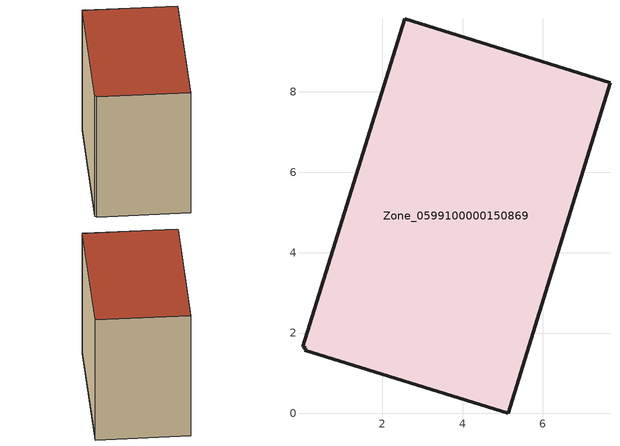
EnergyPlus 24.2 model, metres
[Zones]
Zone_0599100000150869
 floor ground (C_G): 0.1,1.63 0.02,1.66 2.56,9.82 7.67,8.23 5.14,0 0.08,1.56 z0
 wall outside (C_F): 5.14,0 7.67,8.23 2.56,9.82 0.02,1.66 0.1,1.63 0.08,1.56 5.14,0 z0:8.17
 roof outside (C_R): 0.1,1.63 0.08,1.56 5.14,0 7.67,8.23 2.56,9.82 0.02,1.66 z8.17
[BUILDING]
Pand.0599100000150869: North Axis=0; Terrain=City; Loads Convergence Tolerance Value=0.04; Temperature Convergence Tolerance Value=0.4; Solar Distribution=FullExterior; Maximum Number of Warmup Days=25; Minimum Number of Warmup Days=1
[Site:Location]
Rotterdam.The.Hague.AP_ZH_NLD Design_Conditions: Latitude=51.96; Longitude=4.45; Time Zone=1; Elevation=-4.5
[SITE:GROUNDTEMPERATURE:BUILDINGSURFACE]
18, 18, 18, 18, 18, 18, 18, 18, 18, 18, 18, 18
[MATERIAL] Thermal Absorptance=0.9; Solar Absorptance=0.7; Visible Absorptance=0.7
Name | Roughness | Thickness | Conductivity | Density | Specific Heat
G.TI.1975-1991 | MediumSmooth | 0.15 | 0.288461 | 540 | 1210
F.TI.1975-1991 | Rough | 0.3 | 0.230769 | 1920 | 840
R.TI.1975-1991 | MediumRough | 0.2 | 0.153846 | 1500 | 1000
[CONSTRUCTION]
C_G: G.TI.1975-1991
C_F: F.TI.1975-1991
C_R: R.TI.1975-1991
[ZONE]
Zone_0599100000150869: Type=1; Multiplier=1; Ceiling Height=Autocalculate; Volume=Autocalculate; Floor Area=autocalculate; Part of Total Floor Area=Yes
[ZONEINFILTRATION:DESIGNFLOWRATE]
Infil_Zone_0599100000150869: Zone or ZoneList or Space or SpaceList=Zone_0599100000150869; Schedule=AlwaysOn; Design Flow Rate Calculation Method=Flow/Area; Flow Rate per Floor Area=0.003; Constant Term Coefficient=1; Temperature Term Coefficient=0; Velocity Term Coefficient=0; Velocity Squared Term Coefficient=0
[HVACTEMPLATE:ZONE:IDEALLOADSAIRSYSTEM]
Zone_0599100000150869: Maximum Heating Supply Air Temperature=50; Minimum Cooling Supply Air Temperature=13; Maximum Heating Supply Air Humidity Ratio=0.0156; Minimum Cooling Supply Air Humidity Ratio=0.0077; Heating Limit=NoLimit; Cooling Limit=NoLimit; Dehumidification Control Type=ConstantSensibleHeatRatio; Cooling Sensible Heat Ratio=0.7; Dehumidification Setpoint=60; Humidification Control Type=None; Humidification Setpoint=30; Outdoor Air Method=None; Outdoor Air Flow Rate per Person=0.00944; Outdoor Air Flow Rate per Zone Floor Area=0; Outdoor Air Flow Rate per Zone=0; Demand Controlled Ventilation Type=None; Outdoor Air Economizer Type=NoEconomizer; Heat Recovery Type=None; Sensible Heat Recovery Effectiveness=0.7; Latent Heat Recovery Effectiveness=0.65
[ZONECONTROL:THERMOSTAT]
ThermostatControl_Zone_0599100000150869: Zone or ZoneList=Zone_0599100000150869; Control Type Schedule=DualSetpointControlType; Control 1=Thermostat_Zone_0599100000150869; Temperature Difference Between Cutout And Setpoint=0
[THERMOSTATSETPOINT:DUALSETPOINT]
Thermostat_Zone_0599100000150869: Heating Setpoint Temperature Schedule=HeatingSetpoint_Zone_0599100000150869; Cooling Setpoint Temperature Schedule=CoolingSetpoint_Zone_0599100000150869
[SCHEDULE:COMPACT]
HeatingSetpoint_Zone_0599100000150869: Through: 12/31, For: AllDays, Until: 24:00, 21
CoolingSetpoint_Zone_0599100000150869: Through: 12/31, For: AllDays, Until: 24:00, 24
DualSetpointControlType: Through: 12/31, For: AllDays, Until: 24:00, 4
AlwaysOn: Through: 12/31, For: AllDays, Until: 24:00, 1
